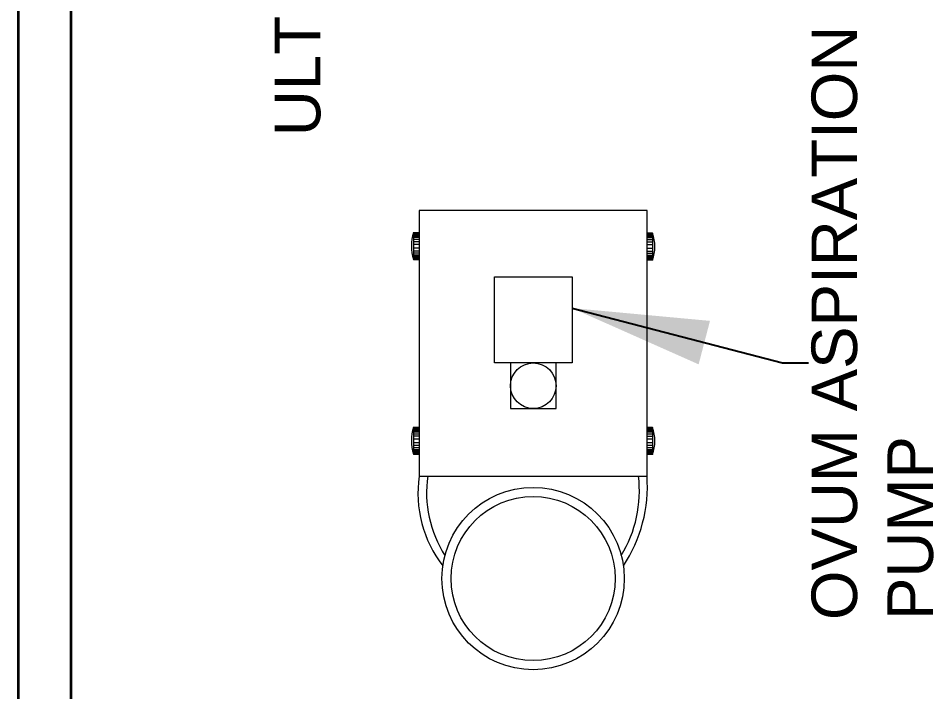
# Model space of a CAD drawing. Header units: millimetres. Extents: x 1448174 to 1599581, y -224422 to -106989.
# Drawn here: x 1480687 to 1482696, y -126816 to -125339 of the extents above; entities that cross this region are included whole.
import ezdxf

# ---------------------------------------------------------------- set-up
doc = ezdxf.new("R2010")
doc.units = ezdxf.units.MM
doc.header["$LTSCALE"] = 600
doc.header["$MEASUREMENT"] = 0
doc.layers.add('fun-text', color=250, linetype='Continuous')
for name, color, linetype, lineweight in [('furniture', 30, 'Continuous', 9), ('P-Wall', 1, 'Continuous', 35), ('toi-fix', 46, 'Continuous', 9)]:
    doc.layers.add(name, color=color, linetype=linetype, lineweight=lineweight)
doc.styles.add('ARIAL', font='arial.ttf')
doc.dimstyles.get("Standard").update_dxf_attribs({"dimscale": 1.5, "dimtxt": 225, "dimasz": 200, "dimexe": 100, "dimexo": 100, "dimgap": 0.25, "dimtad": 0, "dimdec": 0, "dimzin": 0, "dimdsep": 46, "dimtxsty": 'ARIAL', "dimblk": 'OBLIQUE', "dimcen": 0.09, "dimdle": 100, "dimclrd": 256, "dimclre": 256, "dimclrt": 6, "dimadec": 0, "dimazin": 0, "dimtfac": 1, "dimtdec": 0, "dimtofl": 0, "dimtmove": 0, "dimatfit": 3, "dimfxl": 1, "dimtolj": 1, "dimtzin": 0, "dimarcsym": 0})

# ---------------------------------------------------------------- blocks, each defined once
blk = doc.blocks.new('_Oblique')
at = {"color": 0, "linetype": 'ByBlock', "lineweight": -2}
blk.add_line((-0.5, -0.5), (0.5, 0.5), dxfattribs=at)

msp = doc.modelspace()

# ---------------------------------------------------------------- linework, layer by layer
at = {"layer": 'furniture'}
for p, q in [((1482066.7129, -125760.9109), (1481566.7129, -125760.9109)), ((1481566.7129, -125760.9109), (1481566.7129, -126343.3352)), ((1482066.7129, -126343.3352), (1482066.7129, -125760.9109)), ((1481732.1478, -126095.3073), (1481732.1478, -125906.2923)), ((1481732.1478, -125906.2923), (1481902.1478, -125906.2923)), ((1481902.1478, -125906.2923), (1481902.1478, -126095.3073)), ((1481902.1478, -126095.3073), (1481732.1478, -126095.3073)), ((1481767.1478, -126095.3073), (1481767.1478, -126195.3073)), ((1481867.1478, -126145.3073), (1481867.1478, -126095.3073)), ((1481867.1478, -126195.3073), (1481867.1478, -126145.3073)), ((1481767.1478, -126195.3073), (1481867.1478, -126195.3073)), ((1481566.7129, -126343.3352), (1482066.7129, -126343.3352))]:
    msp.add_line(p, q, dxfattribs=at)
at = {"layer": 'furniture', "ltscale": 0.75}
for p, q in [((1481554.544, -125809.2859), (1481554.5439, -125868.3741)), ((1481554.544, -125809.2859), (1481566.7129, -125809.286)), ((1481554.544, -125810.1884), (1481566.7129, -125810.1884)), ((1481554.544, -125811.3057), (1481566.7129, -125811.3057)), ((1481554.544, -125812.5347), (1481566.7129, -125812.5347)), ((1481554.544, -125814.2665), (1481566.7129, -125814.2665)), ((1481554.544, -125816.5569), (1481566.7129, -125816.5569)), ((1481554.544, -125819.5368), (1481566.7129, -125819.5368)), ((1482078.8819, -125810.6275), (1482066.7129, -125810.6275)), ((1482078.8819, -125811.53), (1482066.7129, -125811.53)), ((1482078.8819, -125812.6472), (1482066.7129, -125812.6472)), ((1482078.8819, -125813.8762), (1482066.7129, -125813.8762)), ((1482078.8819, -125815.608), (1482066.7129, -125815.608)), ((1482078.8819, -125817.8985), (1482066.7129, -125817.8984)), ((1482078.8819, -125820.8784), (1482066.7129, -125820.8783)), ((1482078.8819, -125810.6275), (1482078.8819, -125869.7157)), ((1481554.5439, -125834.8248), (1481566.7129, -125834.8249)), ((1481554.544, -125823.6941), (1481566.7129, -125823.6941)), ((1481554.544, -125828.6166), (1481566.7129, -125828.6166)), ((1482078.8819, -125825.0357), (1482066.7129, -125825.0357)), ((1482078.8819, -125829.9582), (1482066.7129, -125829.9582)), ((1482078.8819, -125836.1664), (1482066.7129, -125836.1664)), ((1481554.5439, -125842.8352), (1481566.7129, -125842.8352)), ((1481554.5439, -125849.0434), (1481566.7129, -125849.0435)), ((1481554.5439, -125853.966), (1481566.7129, -125853.966)), ((1481554.5439, -125858.1233), (1481566.7129, -125858.1233)), ((1481554.5439, -125861.1032), (1481566.7129, -125861.1032)), ((1482078.8819, -125844.1768), (1482066.7129, -125844.1768)), ((1482078.8819, -125850.385), (1482066.7129, -125850.385)), ((1482078.8819, -125855.3075), (1482066.7129, -125855.3075)), ((1482078.8819, -125859.4648), (1482066.7129, -125859.4648)), ((1482078.8819, -125862.4447), (1482066.7129, -125862.4447)), ((1481554.5439, -125863.3936), (1481566.7129, -125863.3936)), ((1481554.5439, -125865.1254), (1481566.7129, -125865.1254)), ((1481554.5439, -125866.3544), (1481566.7129, -125866.3544)), ((1481554.5439, -125867.4717), (1481566.7129, -125867.4717)), ((1481554.5439, -125868.3741), (1481566.7129, -125868.3741)), ((1482078.8819, -125864.7352), (1482066.7129, -125864.7352)), ((1482078.8819, -125866.4669), (1482066.7129, -125866.4669)), ((1482078.8819, -125867.696), (1482066.7129, -125867.696)), ((1482078.8819, -125868.8132), (1482066.7129, -125868.8132)), ((1482078.8819, -125869.7157), (1482066.7129, -125869.7157)), ((1482078.8819, -125869.7157), (1482066.7129, -125869.7157)), ((1481554.544, -126236.0149), (1481554.5439, -126295.103)), ((1481554.544, -126236.0149), (1481566.7129, -126236.0149)), ((1481554.544, -126236.9173), (1481566.7129, -126236.9173)), ((1481554.544, -126238.0346), (1481566.7129, -126238.0346)), ((1481554.544, -126239.2636), (1481566.7129, -126239.2636)), ((1481554.544, -126240.9954), (1481566.7129, -126240.9954)), ((1481554.544, -126243.2858), (1481566.7129, -126243.2858)), ((1482078.8819, -126236.9173), (1482066.7129, -126236.9173)), ((1482078.8819, -126237.8198), (1482066.7129, -126237.8197)), ((1482078.8819, -126238.937), (1482066.7129, -126238.937)), ((1482078.8819, -126240.166), (1482066.7129, -126240.166)), ((1482078.8819, -126241.8978), (1482066.7129, -126241.8978)), ((1482078.8819, -126236.9173), (1482078.8819, -126296.0055)), ((1481554.5439, -126261.5538), (1481566.7129, -126261.5538)), ((1481554.544, -126246.2657), (1481566.7129, -126246.2657)), ((1481554.544, -126250.423), (1481566.7129, -126250.423)), ((1481554.544, -126255.3455), (1481566.7129, -126255.3455)), ((1482078.8819, -126244.1882), (1482066.7129, -126244.1882)), ((1482078.8819, -126247.1681), (1482066.7129, -126247.1681)), ((1482078.8819, -126251.3255), (1482066.7129, -126251.3255)), ((1482078.8819, -126256.248), (1482066.7129, -126256.248)), ((1482078.8819, -126262.4562), (1482066.7129, -126262.4562)), ((1481554.5439, -126269.5641), (1481566.7129, -126269.5641)), ((1481554.5439, -126275.7724), (1481566.7129, -126275.7724)), ((1481554.5439, -126280.6949), (1481566.7129, -126280.6949)), ((1482078.8819, -126270.4666), (1482066.7129, -126270.4666)), ((1482078.8819, -126276.6748), (1482066.7129, -126276.6748)), ((1482078.8819, -126281.5973), (1482066.7129, -126281.5973)), ((1481554.5439, -126284.8522), (1481566.7129, -126284.8522)), ((1481554.5439, -126287.8321), (1481566.7129, -126287.8321)), ((1481554.5439, -126290.1225), (1481566.7129, -126290.1225)), ((1481554.5439, -126291.8543), (1481566.7129, -126291.8543)), ((1481554.5439, -126293.0833), (1481566.7129, -126293.0833)), ((1481554.5439, -126294.2006), (1481566.7129, -126294.2006)), ((1481554.5439, -126295.103), (1481566.7129, -126295.103)), ((1482078.8819, -126285.7546), (1482066.7129, -126285.7546)), ((1482078.8819, -126288.7345), (1482066.7129, -126288.7345)), ((1482078.8819, -126291.025), (1482066.7129, -126291.025)), ((1482078.8819, -126292.7567), (1482066.7129, -126292.7567)), ((1482078.8819, -126293.9857), (1482066.7129, -126293.9857)), ((1482078.8819, -126295.103), (1482066.7129, -126295.103)), ((1482078.8819, -126296.0055), (1482066.7129, -126296.0055)), ((1482078.8819, -126296.0055), (1482066.7129, -126296.0055))]:
    msp.add_line(p, q, dxfattribs=at)
at = {"layer": 'furniture'}
for centre, radius in [((1481817.1478, -126145.3073), 50), ((1481816.7129, -126568.3352), 200), ((1481816.7129, -126568.3352), 180)]:
    msp.add_circle(centre, radius, dxfattribs=at)
at = {"layer": 'furniture', "ltscale": 0.75}
for centre, start, end in [((1481640.7142, -125838.8301), 161.0753293, 198.9246182), ((1481992.7117, -125840.1716), 341.0753293, 18.9246182), ((1481640.7142, -126265.559), 161.0753293, 198.9246182), ((1481992.7117, -126266.4613), 341.0753293, 18.9246182)]:
    msp.add_arc(centre, 91.0942, start, end, dxfattribs=at)
at = {"layer": 'furniture'}
for centre, radius, start, end in [((1481822.769, -126381.158), 258.8345, 171.597435, 217.9552012), ((1481841.5283, -126379.0317), 258.6238, 172.0664349, 212.4256451), ((1481776.7362, -126375.741), 273.2383, 328.696674, 6.811246), ((1481752.9912, -126365.9476), 314.5356, 326.3247402, 4.1226236)]:
    msp.add_arc(centre, radius, start, end, dxfattribs=at)
at = {"layer": 'P-Wall'}
for p, q in [((1480802.098, -122583.2516), (1480802.098, -128333.2516)), ((1480687.098, -124898.2516), (1480687.098, -128333.2516))]:
    msp.add_line(p, q, dxfattribs=at)

# ---------------------------------------------------------------- texts
at = {"layer": 'fun-text', "lineweight": -3, "char_height": 100, "attachment_point": 1, "rotation": 90, "style": 'ARIAL'}
for s, insert in [('ULTRASOUND', (1481249.8535, -125597.7667)), ('OVUM ASPIRATION PUMP', (1482427.6367, -126659.2907))]:
    msp.add_mtext_dynamic_manual_height_columns(s, width=1333.717393, gutter_width=1375, heights=[0], dxfattribs=dict(at, insert=insert))

# ---------------------------------------------------------------- leaders
at = {"layer": 'toi-fix', "linetype": 'Continuous'}
msp.add_leader([(1481902.1478, -125974.9366), (1482363.6769, -126095.3073), (1482421.0106, -126095.3073)], dimstyle='Standard', dxfattribs=at)

doc.saveas('drawing.dxf')
